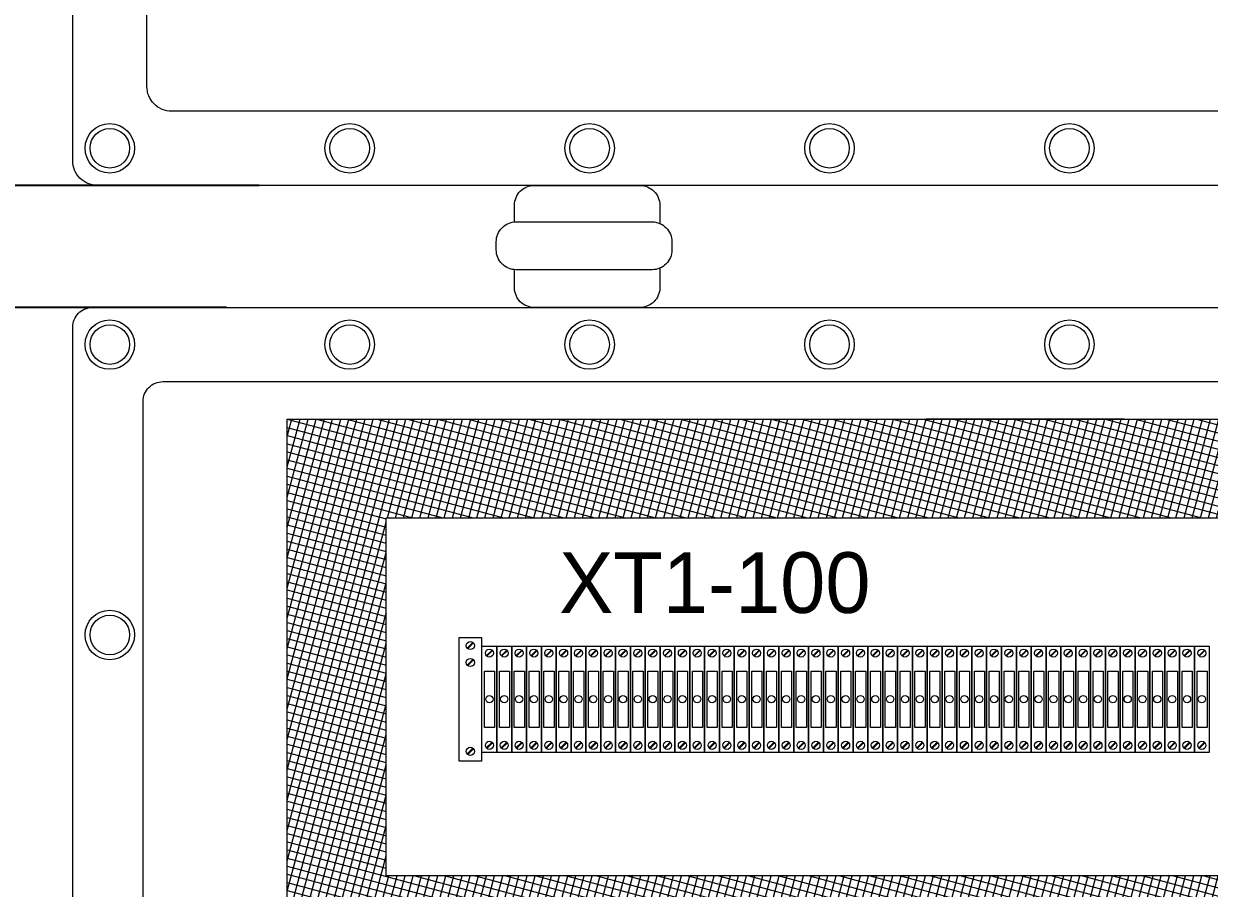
# Model space of a CAD drawing. Header units: millimetres. Extents: x 43457 to 72822, y 60284 to 123188.
# Drawn here: x 44166.6 to 44646, y 61521 to 61870.8 of the extents above; entities that cross this region are included whole.
import ezdxf

# ---------------------------------------------------------------- set-up
doc = ezdxf.new("R2010")
doc.units = ezdxf.units.MM
doc.header["$LTSCALE"] = 10
doc.header["$PDSIZE"] = -5
doc.layers.get('Defpoints').update_dxf_attribs({"lineweight": 18})
doc.layers.add('1轮廓实线层', color=7, linetype='Continuous', lineweight=18)
doc.layers.add('6文字层', color=3, linetype='Continuous', lineweight=18)
doc.styles.add('TH_GBDIM', font='', dxfattribs={"width": 0.8})
doc.styles.add('样式 1', font='', dxfattribs={"width": 0.9})
doc.styles.get('TH_GBDIM').set_extended_font_data('幼圆')
doc.styles.get('样式 1').set_extended_font_data('幼圆')
doc.dimstyles.new('TH_GBDIM', dxfattribs={"dimtxt": 3, "dimasz": 2.5, "dimexe": 2, "dimexo": 0, "dimgap": 1.5, "dimtad": 1, "dimdec": 1, "dimzin": 0, "dimdsep": 46, "dimtxsty": 'TH_GBDIM', "dimcen": 2.5, "dimdle": 5, "dimclrd": 4, "dimclre": 4, "dimclrt": 3, "dimadec": 0, "dimazin": 0, "dimtfac": 0.714286, "dimtdec": 1, "dimtmove": 0, "dimatfit": 3, "dimfxl": 1, "dimtolj": 1, "dimarcsym": 0})

# ---------------------------------------------------------------- blocks, each defined once
blk = doc.blocks.new('*D20')
at = {"layer": '1轮廓实线层', "color": 4, "linetype": 'Continuous', "lineweight": -2}
for p, q in [((44261.86, 62605.37), (44130.59, 62605.37)), ((44132.59, 62602.87), (44132.59, 61807.87)), ((44261.86, 61805.37), (44130.59, 61805.37))]:
    blk.add_line(p, q, dxfattribs=at)
at = {"layer": '1轮廓实线层', "color": 4}
for points in [[(44132.17, 62602.87), (44133.01, 62602.87), (44132.59, 62605.37)], [(44132.17, 61807.87), (44133.01, 61807.87), (44132.59, 61805.37)]]:
    blk.add_solid(points, dxfattribs=at)
at = {"layer": 'Defpoints', "color": 0}
for p in [(44261.86, 62605.37), (44132.59, 61805.37), (44261.86, 61805.37)]:
    blk.add_point(p, dxfattribs=at)
at = {"layer": '1轮廓实线层', "color": 3, "insert": (44106.09, 62205.37), "char_height": 50, "attachment_point": 5, "rotation": 90, "style": 'TH_GBDIM'}
blk.add_mtext('\\A1;800.0', dxfattribs=at)
blk = doc.blocks.new('*D21')
at = {"layer": '1轮廓实线层', "color": 4, "linetype": 'Continuous', "lineweight": -2}
for p, q in [((44248.68, 61755.96), (44132.67, 61755.96)), ((44134.67, 61258.46), (44134.67, 61753.46)), ((44248.68, 61255.96), (44132.67, 61255.96))]:
    blk.add_line(p, q, dxfattribs=at)
at = {"layer": '1轮廓实线层', "color": 4}
for points in [[(44134.25, 61753.46), (44135.08, 61753.46), (44134.67, 61755.96)], [(44134.25, 61258.46), (44135.08, 61258.46), (44134.67, 61255.96)]]:
    blk.add_solid(points, dxfattribs=at)
at = {"layer": 'Defpoints', "color": 0}
for p in [(44134.67, 61755.96), (44248.68, 61755.96), (44248.68, 61255.96)]:
    blk.add_point(p, dxfattribs=at)
at = {"layer": '1轮廓实线层', "color": 3, "insert": (44108.17, 61505.96), "char_height": 50, "attachment_point": 5, "rotation": 90, "style": 'TH_GBDIM'}
blk.add_mtext('\\A1;500.0', dxfattribs=at)

msp = doc.modelspace()

# ---------------------------------------------------------------- hatches: boundary and pattern name
at = {"layer": '1轮廓实线层'}
h = msp.add_hatch(dxfattribs=at)
h.set_pattern_fill('ANSI37', color=4, angle=30, style=0)
h.set_pattern_definition([(75, (51.9008, 105.1475), (-3.0668145, 0.82175047), []), (165, (51.9008, 105.1475), (-0.82175047, -3.0668145), [])])
h.paths.add_polyline_path([(44273.21, 61710.84), (45096.65, 61710.84), (45096.65, 61301.08), (44273.21, 61301.08)])
edge = h.paths.add_edge_path(flags=16)
edge.add_line((44313.21, 61525.96), (44313.21, 61670.84))
edge.add_line((44313.21, 61670.84), (45055.65, 61670.84))
edge.add_line((45055.65, 61670.84), (45055.65, 61525.96))
edge.add_line((45055.65, 61485.96), (45055.65, 61341.08))
edge.add_line((45055.65, 61341.08), (44313.21, 61341.08))
edge.add_line((44313.21, 61341.08), (44313.21, 61485.96))
edge.add_line((45056.65, 61485.96), (44313.21, 61485.96))
edge.add_line((45056.65, 61525.96), (44313.21, 61525.96))

# ---------------------------------------------------------------- linework, layer by layer
for p, q in [((44611.54, 61710.84), (44531.54, 61710.84)), ((45056.65, 61525.96), (44313.21, 61525.96))]:
    msp.add_line(p, q, dxfattribs=at)
at = {"layer": '1轮廓实线层', "lineweight": 13}
for p, q in [((44342.73, 61622.41), (44351.73, 61622.41)), ((44342.73, 61572.41), (44342.73, 61622.41)), ((44351.73, 61622.41), (44351.73, 61572.41)), ((44345.98, 61618.15), (44348.27, 61620.44)), ((44346.18, 61617.94), (44348.48, 61620.24)), ((44351.94, 61575.96), (44351.94, 61618.96)), ((44351.94, 61618.96), (44357.94, 61618.96)), ((44353.69, 61615.06), (44355.99, 61617.36)), ((44353.89, 61614.86), (44356.19, 61617.15)), ((44357.94, 61618.96), (44357.94, 61575.96)), ((44357.94, 61618.96), (44363.94, 61618.96)), ((44357.94, 61575.96), (44357.94, 61618.96)), ((44359.69, 61615.06), (44361.99, 61617.36)), ((44359.89, 61614.86), (44362.19, 61617.15)), ((44363.94, 61618.96), (44363.94, 61575.96)), ((44363.94, 61618.96), (44369.94, 61618.96)), ((44363.94, 61575.96), (44363.94, 61618.96)), ((44365.69, 61615.06), (44367.99, 61617.36)), ((44365.89, 61614.86), (44368.19, 61617.15)), ((44369.94, 61618.96), (44369.94, 61575.96)), ((44369.94, 61618.96), (44375.94, 61618.96)), ((44369.94, 61575.96), (44369.94, 61618.96)), ((44371.69, 61615.06), (44373.99, 61617.36)), ((44371.9, 61614.86), (44374.19, 61617.15)), ((44375.94, 61618.96), (44375.94, 61575.96)), ((44375.94, 61618.96), (44381.94, 61618.96)), ((44375.94, 61575.96), (44375.94, 61618.96)), ((44377.7, 61615.06), (44379.99, 61617.36)), ((44377.9, 61614.86), (44380.19, 61617.15)), ((44381.94, 61618.96), (44381.94, 61575.96)), ((44381.95, 61618.96), (44387.95, 61618.96)), ((44381.95, 61575.96), (44381.95, 61618.96)), ((44383.7, 61615.06), (44385.99, 61617.36)), ((44383.9, 61614.86), (44386.2, 61617.15)), ((44387.95, 61618.96), (44387.95, 61575.96)), ((44387.95, 61618.96), (44393.95, 61618.96)), ((44387.95, 61575.96), (44387.95, 61618.96)), ((44389.7, 61615.06), (44392, 61617.36)), ((44389.9, 61614.86), (44392.2, 61617.15)), ((44393.95, 61618.96), (44393.95, 61575.96)), ((44393.95, 61618.96), (44399.95, 61618.96)), ((44393.95, 61575.96), (44393.95, 61618.96)), ((44395.7, 61615.06), (44398, 61617.36)), ((44395.9, 61614.86), (44398.2, 61617.15)), ((44399.95, 61618.96), (44399.95, 61575.96)), ((44399.95, 61618.96), (44405.95, 61618.96)), ((44399.95, 61575.96), (44399.95, 61618.96)), ((44401.7, 61615.06), (44404, 61617.36)), ((44401.9, 61614.86), (44404.2, 61617.15)), ((44405.95, 61618.96), (44405.95, 61575.96)), ((44405.95, 61618.96), (44411.95, 61618.96)), ((44405.95, 61575.96), (44405.95, 61618.96)), ((44407.7, 61615.06), (44410, 61617.36)), ((44407.9, 61614.86), (44410.2, 61617.15)), ((44411.95, 61618.96), (44411.95, 61575.96)), ((44411.95, 61618.96), (44417.95, 61618.96)), ((44411.95, 61575.96), (44411.95, 61618.96)), ((44413.7, 61615.06), (44416, 61617.36)), ((44413.9, 61614.86), (44416.2, 61617.15)), ((44417.95, 61618.96), (44417.95, 61575.96)), ((44417.95, 61618.96), (44423.95, 61618.96)), ((44417.95, 61575.96), (44417.95, 61618.96)), ((44419.7, 61615.06), (44422, 61617.36)), ((44419.91, 61614.86), (44422.2, 61617.15)), ((44423.95, 61618.96), (44423.95, 61575.96)), ((44423.96, 61618.96), (44429.96, 61618.96)), ((44423.96, 61575.96), (44423.96, 61618.96)), ((44425.71, 61615.06), (44428, 61617.36)), ((44425.91, 61614.86), (44428.21, 61617.15)), ((44429.96, 61618.96), (44429.96, 61575.96)), ((44429.96, 61618.96), (44435.96, 61618.96)), ((44429.96, 61575.96), (44429.96, 61618.96)), ((44431.71, 61615.06), (44434.01, 61617.36)), ((44431.91, 61614.86), (44434.21, 61617.15)), ((44435.96, 61618.96), (44435.96, 61575.96)), ((44435.96, 61618.96), (44441.96, 61618.96)), ((44435.96, 61575.96), (44435.96, 61618.96)), ((44437.71, 61615.06), (44440.01, 61617.36)), ((44437.91, 61614.86), (44440.21, 61617.15)), ((44441.96, 61618.96), (44441.96, 61575.96)), ((44441.96, 61618.96), (44447.96, 61618.96)), ((44441.96, 61575.96), (44441.96, 61618.96)), ((44443.71, 61615.06), (44446.01, 61617.36)), ((44443.91, 61614.86), (44446.21, 61617.15)), ((44447.96, 61618.96), (44447.96, 61575.96)), ((44447.96, 61618.96), (44453.96, 61618.96)), ((44447.96, 61575.96), (44447.96, 61618.96)), ((44449.71, 61615.06), (44452.01, 61617.36)), ((44449.91, 61614.86), (44452.21, 61617.15)), ((44453.96, 61618.96), (44453.96, 61575.96)), ((44453.96, 61618.96), (44459.96, 61618.96)), ((44453.96, 61575.96), (44453.96, 61618.96)), ((44455.71, 61615.06), (44458.01, 61617.36)), ((44455.91, 61614.86), (44458.21, 61617.15)), ((44459.96, 61618.96), (44459.96, 61575.96)), ((44459.96, 61618.96), (44465.96, 61618.96)), ((44459.96, 61575.96), (44459.96, 61618.96)), ((44461.71, 61615.06), (44464.01, 61617.36)), ((44461.92, 61614.86), (44464.21, 61617.15)), ((44465.96, 61618.96), (44465.96, 61575.96)), ((44465.96, 61618.96), (44471.96, 61618.96)), ((44465.96, 61575.96), (44465.96, 61618.96)), ((44467.72, 61615.06), (44470.01, 61617.36)), ((44467.92, 61614.86), (44470.21, 61617.15)), ((44471.96, 61618.96), (44471.96, 61575.96)), ((44471.97, 61618.96), (44477.97, 61618.96)), ((44471.97, 61575.96), (44471.97, 61618.96)), ((44473.72, 61615.06), (44476.01, 61617.36)), ((44473.92, 61614.86), (44476.22, 61617.15)), ((44477.97, 61618.96), (44477.97, 61575.96)), ((44477.97, 61618.96), (44483.97, 61618.96)), ((44477.97, 61575.96), (44477.97, 61618.96)), ((44479.72, 61615.06), (44482.02, 61617.36)), ((44479.92, 61614.86), (44482.22, 61617.15)), ((44483.97, 61618.96), (44483.97, 61575.96)), ((44483.97, 61618.96), (44489.97, 61618.96)), ((44483.97, 61575.96), (44483.97, 61618.96)), ((44485.72, 61615.06), (44488.02, 61617.36)), ((44485.92, 61614.86), (44488.22, 61617.15)), ((44489.97, 61618.96), (44489.97, 61575.96)), ((44489.97, 61618.96), (44495.97, 61618.96)), ((44489.97, 61575.96), (44489.97, 61618.96)), ((44491.72, 61615.06), (44494.02, 61617.36)), ((44491.92, 61614.86), (44494.22, 61617.15)), ((44495.97, 61618.96), (44495.97, 61575.96)), ((44495.97, 61618.96), (44501.97, 61618.96)), ((44495.97, 61575.96), (44495.97, 61618.96)), ((44497.72, 61615.06), (44500.02, 61617.36)), ((44497.92, 61614.86), (44500.22, 61617.15)), ((44501.97, 61618.96), (44501.97, 61575.96)), ((44501.97, 61618.96), (44507.97, 61618.96)), ((44501.97, 61575.96), (44501.97, 61618.96)), ((44503.72, 61615.06), (44506.02, 61617.36)), ((44503.92, 61614.86), (44506.22, 61617.15)), ((44507.97, 61618.96), (44507.97, 61575.96)), ((44507.97, 61618.96), (44513.97, 61618.96)), ((44507.97, 61575.96), (44507.97, 61618.96)), ((44509.72, 61615.06), (44512.02, 61617.36)), ((44509.93, 61614.86), (44512.22, 61617.15)), ((44513.97, 61618.96), (44513.97, 61575.96)), ((44513.98, 61618.96), (44519.98, 61618.96)), ((44513.98, 61575.96), (44513.98, 61618.96)), ((44515.73, 61615.06), (44518.02, 61617.36)), ((44515.93, 61614.86), (44518.23, 61617.15)), ((44519.98, 61618.96), (44519.98, 61575.96)), ((44519.98, 61618.96), (44525.98, 61618.96)), ((44519.98, 61575.96), (44519.98, 61618.96)), ((44521.73, 61615.06), (44524.03, 61617.36)), ((44521.93, 61614.86), (44524.23, 61617.15)), ((44525.98, 61618.96), (44525.98, 61575.96)), ((44525.98, 61618.96), (44531.98, 61618.96)), ((44525.98, 61575.96), (44525.98, 61618.96)), ((44527.73, 61615.06), (44530.03, 61617.36)), ((44527.93, 61614.86), (44530.23, 61617.15)), ((44531.98, 61618.96), (44531.98, 61575.96)), ((44531.98, 61618.96), (44537.98, 61618.96)), ((44531.98, 61575.96), (44531.98, 61618.96)), ((44533.73, 61615.06), (44536.03, 61617.36)), ((44533.93, 61614.86), (44536.23, 61617.15)), ((44537.98, 61618.96), (44537.98, 61575.96)), ((44537.98, 61618.96), (44543.98, 61618.96)), ((44537.98, 61575.96), (44537.98, 61618.96)), ((44539.73, 61615.06), (44542.03, 61617.36)), ((44539.93, 61614.86), (44542.23, 61617.15)), ((44543.98, 61618.96), (44543.98, 61575.96)), ((44543.98, 61618.96), (44549.98, 61618.96)), ((44543.98, 61575.96), (44543.98, 61618.96)), ((44545.73, 61615.06), (44548.03, 61617.36)), ((44545.93, 61614.86), (44548.23, 61617.15)), ((44549.98, 61618.96), (44549.98, 61575.96)), ((44549.98, 61618.96), (44555.98, 61618.96)), ((44549.98, 61575.96), (44549.98, 61618.96)), ((44551.73, 61615.06), (44554.03, 61617.36)), ((44551.94, 61614.86), (44554.23, 61617.15)), ((44555.98, 61618.96), (44555.98, 61575.96)), ((44555.98, 61618.96), (44561.98, 61618.96)), ((44555.98, 61575.96), (44555.98, 61618.96)), ((44557.74, 61615.06), (44560.03, 61617.36)), ((44557.94, 61614.86), (44560.23, 61617.15)), ((44561.98, 61618.96), (44561.98, 61575.96)), ((44561.99, 61618.96), (44567.99, 61618.96)), ((44561.99, 61575.96), (44561.99, 61618.96)), ((44563.74, 61615.06), (44566.03, 61617.36)), ((44563.94, 61614.86), (44566.24, 61617.15)), ((44567.99, 61618.96), (44567.99, 61575.96)), ((44567.99, 61618.96), (44573.99, 61618.96)), ((44567.99, 61575.96), (44567.99, 61618.96)), ((44569.74, 61615.06), (44572.04, 61617.36)), ((44569.94, 61614.86), (44572.24, 61617.15)), ((44573.99, 61618.96), (44573.99, 61575.96)), ((44573.99, 61618.96), (44579.99, 61618.96)), ((44573.99, 61575.96), (44573.99, 61618.96)), ((44575.74, 61615.06), (44578.04, 61617.36)), ((44575.94, 61614.86), (44578.24, 61617.15)), ((44579.99, 61618.96), (44579.99, 61575.96)), ((44579.99, 61618.96), (44585.99, 61618.96)), ((44579.99, 61575.96), (44579.99, 61618.96)), ((44581.74, 61615.06), (44584.04, 61617.36)), ((44581.94, 61614.86), (44584.24, 61617.15)), ((44585.99, 61618.96), (44585.99, 61575.96)), ((44585.99, 61618.96), (44591.99, 61618.96)), ((44585.99, 61575.96), (44585.99, 61618.96)), ((44587.74, 61615.06), (44590.04, 61617.36)), ((44587.94, 61614.86), (44590.24, 61617.15)), ((44591.99, 61618.96), (44591.99, 61575.96)), ((44591.99, 61618.96), (44597.99, 61618.96)), ((44591.99, 61575.96), (44591.99, 61618.96)), ((44593.74, 61615.06), (44596.04, 61617.36)), ((44593.94, 61614.86), (44596.24, 61617.15)), ((44597.99, 61618.96), (44597.99, 61575.96)), ((44597.99, 61618.96), (44603.99, 61618.96)), ((44597.99, 61575.96), (44597.99, 61618.96)), ((44599.74, 61615.06), (44602.04, 61617.36)), ((44599.95, 61614.86), (44602.24, 61617.15)), ((44603.99, 61618.96), (44603.99, 61575.96)), ((44604, 61618.96), (44610, 61618.96)), ((44604, 61575.96), (44604, 61618.96)), ((44605.75, 61615.06), (44608.04, 61617.36)), ((44605.95, 61614.86), (44608.25, 61617.15)), ((44610, 61618.96), (44610, 61575.96)), ((44610, 61618.96), (44616, 61618.96)), ((44610, 61575.96), (44610, 61618.96)), ((44611.75, 61615.06), (44614.05, 61617.36)), ((44611.95, 61614.86), (44614.25, 61617.15)), ((44616, 61618.96), (44616, 61575.96)), ((44616, 61618.96), (44622, 61618.96)), ((44616, 61575.96), (44616, 61618.96)), ((44617.75, 61615.06), (44620.05, 61617.36)), ((44617.95, 61614.86), (44620.25, 61617.15)), ((44622, 61618.96), (44622, 61575.96)), ((44622, 61618.96), (44628, 61618.96)), ((44622, 61575.96), (44622, 61618.96)), ((44623.75, 61615.06), (44626.05, 61617.36)), ((44623.95, 61614.86), (44626.25, 61617.15)), ((44628, 61618.96), (44628, 61575.96)), ((44628, 61618.96), (44634, 61618.96)), ((44628, 61575.96), (44628, 61618.96)), ((44629.75, 61615.06), (44632.05, 61617.36)), ((44629.95, 61614.86), (44632.25, 61617.15)), ((44634, 61618.96), (44634, 61575.96)), ((44634, 61618.96), (44640, 61618.96)), ((44634, 61575.96), (44634, 61618.96)), ((44635.75, 61615.06), (44638.05, 61617.36)), ((44635.95, 61614.86), (44638.25, 61617.15)), ((44640, 61618.96), (44640, 61575.96)), ((44640, 61618.96), (44646, 61618.96)), ((44640, 61575.96), (44640, 61618.96)), ((44641.75, 61615.06), (44644.05, 61617.36)), ((44641.96, 61614.86), (44644.25, 61617.15)), ((44646, 61618.96), (44646, 61575.96)), ((44345.98, 61611.27), (44348.27, 61613.57)), ((44346.18, 61611.07), (44348.48, 61613.37)), ((44353.69, 61577.76), (44355.99, 61580.06)), ((44353.89, 61577.56), (44356.19, 61579.86)), ((44359.69, 61577.76), (44361.99, 61580.06)), ((44359.89, 61577.56), (44362.19, 61579.86)), ((44365.69, 61577.76), (44367.99, 61580.06)), ((44365.89, 61577.56), (44368.19, 61579.86)), ((44371.69, 61577.76), (44373.99, 61580.06)), ((44371.9, 61577.56), (44374.19, 61579.86)), ((44377.7, 61577.76), (44379.99, 61580.06)), ((44377.9, 61577.56), (44380.19, 61579.86)), ((44383.7, 61577.76), (44385.99, 61580.06)), ((44383.9, 61577.56), (44386.2, 61579.86)), ((44389.7, 61577.76), (44392, 61580.06)), ((44389.9, 61577.56), (44392.2, 61579.86)), ((44395.7, 61577.76), (44398, 61580.06)), ((44395.9, 61577.56), (44398.2, 61579.86)), ((44401.7, 61577.76), (44404, 61580.06)), ((44401.9, 61577.56), (44404.2, 61579.86)), ((44407.7, 61577.76), (44410, 61580.06)), ((44407.9, 61577.56), (44410.2, 61579.86)), ((44413.7, 61577.76), (44416, 61580.06)), ((44413.9, 61577.56), (44416.2, 61579.86)), ((44419.7, 61577.76), (44422, 61580.06)), ((44419.91, 61577.56), (44422.2, 61579.86)), ((44425.71, 61577.76), (44428, 61580.06)), ((44425.91, 61577.56), (44428.21, 61579.86)), ((44431.71, 61577.76), (44434.01, 61580.06)), ((44431.91, 61577.56), (44434.21, 61579.86)), ((44437.71, 61577.76), (44440.01, 61580.06)), ((44437.91, 61577.56), (44440.21, 61579.86)), ((44443.71, 61577.76), (44446.01, 61580.06)), ((44443.91, 61577.56), (44446.21, 61579.86)), ((44449.71, 61577.76), (44452.01, 61580.06)), ((44449.91, 61577.56), (44452.21, 61579.86)), ((44455.71, 61577.76), (44458.01, 61580.06)), ((44455.91, 61577.56), (44458.21, 61579.86)), ((44461.71, 61577.76), (44464.01, 61580.06)), ((44461.92, 61577.56), (44464.21, 61579.86)), ((44467.72, 61577.76), (44470.01, 61580.06)), ((44467.92, 61577.56), (44470.21, 61579.86)), ((44473.72, 61577.76), (44476.01, 61580.06)), ((44473.92, 61577.56), (44476.22, 61579.86)), ((44479.72, 61577.76), (44482.02, 61580.06)), ((44479.92, 61577.56), (44482.22, 61579.86)), ((44485.72, 61577.76), (44488.02, 61580.06)), ((44485.92, 61577.56), (44488.22, 61579.86)), ((44491.72, 61577.76), (44494.02, 61580.06)), ((44491.92, 61577.56), (44494.22, 61579.86)), ((44497.72, 61577.76), (44500.02, 61580.06)), ((44497.92, 61577.56), (44500.22, 61579.86)), ((44503.72, 61577.76), (44506.02, 61580.06)), ((44503.92, 61577.56), (44506.22, 61579.86)), ((44509.72, 61577.76), (44512.02, 61580.06)), ((44509.93, 61577.56), (44512.22, 61579.86)), ((44515.73, 61577.76), (44518.02, 61580.06)), ((44515.93, 61577.56), (44518.23, 61579.86)), ((44521.73, 61577.76), (44524.03, 61580.06)), ((44521.93, 61577.56), (44524.23, 61579.86)), ((44527.73, 61577.76), (44530.03, 61580.06)), ((44527.93, 61577.56), (44530.23, 61579.86)), ((44533.73, 61577.76), (44536.03, 61580.06)), ((44533.93, 61577.56), (44536.23, 61579.86)), ((44539.73, 61577.76), (44542.03, 61580.06)), ((44539.93, 61577.56), (44542.23, 61579.86)), ((44545.73, 61577.76), (44548.03, 61580.06)), ((44545.93, 61577.56), (44548.23, 61579.86)), ((44551.73, 61577.76), (44554.03, 61580.06)), ((44551.94, 61577.56), (44554.23, 61579.86)), ((44557.74, 61577.76), (44560.03, 61580.06)), ((44557.94, 61577.56), (44560.23, 61579.86)), ((44563.74, 61577.76), (44566.03, 61580.06)), ((44563.94, 61577.56), (44566.24, 61579.86)), ((44569.74, 61577.76), (44572.04, 61580.06)), ((44569.94, 61577.56), (44572.24, 61579.86)), ((44575.74, 61577.76), (44578.04, 61580.06)), ((44575.94, 61577.56), (44578.24, 61579.86)), ((44581.74, 61577.76), (44584.04, 61580.06)), ((44581.94, 61577.56), (44584.24, 61579.86)), ((44587.74, 61577.76), (44590.04, 61580.06)), ((44587.94, 61577.56), (44590.24, 61579.86)), ((44593.74, 61577.76), (44596.04, 61580.06)), ((44593.94, 61577.56), (44596.24, 61579.86)), ((44599.74, 61577.76), (44602.04, 61580.06)), ((44599.95, 61577.56), (44602.24, 61579.86)), ((44605.75, 61577.76), (44608.04, 61580.06)), ((44605.95, 61577.56), (44608.25, 61579.86)), ((44611.75, 61577.76), (44614.05, 61580.06)), ((44611.95, 61577.56), (44614.25, 61579.86)), ((44617.75, 61577.76), (44620.05, 61580.06)), ((44617.95, 61577.56), (44620.25, 61579.86)), ((44623.75, 61577.76), (44626.05, 61580.06)), ((44623.95, 61577.56), (44626.25, 61579.86)), ((44629.75, 61577.76), (44632.05, 61580.06)), ((44629.95, 61577.56), (44632.25, 61579.86)), ((44635.75, 61577.76), (44638.05, 61580.06)), ((44635.95, 61577.56), (44638.25, 61579.86)), ((44641.75, 61577.76), (44644.05, 61580.06)), ((44641.96, 61577.56), (44644.25, 61579.86)), ((44345.98, 61575.33), (44348.27, 61577.62)), ((44346.18, 61575.12), (44348.48, 61577.42)), ((44357.94, 61575.96), (44351.94, 61575.96)), ((44363.94, 61575.96), (44357.94, 61575.96)), ((44369.94, 61575.96), (44363.94, 61575.96)), ((44375.94, 61575.96), (44369.94, 61575.96)), ((44381.94, 61575.96), (44375.94, 61575.96)), ((44387.95, 61575.96), (44381.95, 61575.96)), ((44393.95, 61575.96), (44387.95, 61575.96)), ((44399.95, 61575.96), (44393.95, 61575.96)), ((44405.95, 61575.96), (44399.95, 61575.96)), ((44411.95, 61575.96), (44405.95, 61575.96)), ((44417.95, 61575.96), (44411.95, 61575.96)), ((44423.95, 61575.96), (44417.95, 61575.96)), ((44429.96, 61575.96), (44423.96, 61575.96)), ((44435.96, 61575.96), (44429.96, 61575.96)), ((44441.96, 61575.96), (44435.96, 61575.96)), ((44447.96, 61575.96), (44441.96, 61575.96)), ((44453.96, 61575.96), (44447.96, 61575.96)), ((44459.96, 61575.96), (44453.96, 61575.96)), ((44465.96, 61575.96), (44459.96, 61575.96)), ((44471.96, 61575.96), (44465.96, 61575.96)), ((44477.97, 61575.96), (44471.97, 61575.96)), ((44483.97, 61575.96), (44477.97, 61575.96)), ((44489.97, 61575.96), (44483.97, 61575.96)), ((44495.97, 61575.96), (44489.97, 61575.96)), ((44501.97, 61575.96), (44495.97, 61575.96)), ((44507.97, 61575.96), (44501.97, 61575.96)), ((44513.97, 61575.96), (44507.97, 61575.96)), ((44519.98, 61575.96), (44513.98, 61575.96)), ((44525.98, 61575.96), (44519.98, 61575.96)), ((44531.98, 61575.96), (44525.98, 61575.96)), ((44537.98, 61575.96), (44531.98, 61575.96)), ((44543.98, 61575.96), (44537.98, 61575.96)), ((44549.98, 61575.96), (44543.98, 61575.96)), ((44555.98, 61575.96), (44549.98, 61575.96)), ((44561.98, 61575.96), (44555.98, 61575.96)), ((44567.99, 61575.96), (44561.99, 61575.96)), ((44573.99, 61575.96), (44567.99, 61575.96)), ((44579.99, 61575.96), (44573.99, 61575.96)), ((44585.99, 61575.96), (44579.99, 61575.96)), ((44591.99, 61575.96), (44585.99, 61575.96)), ((44597.99, 61575.96), (44591.99, 61575.96)), ((44603.99, 61575.96), (44597.99, 61575.96)), ((44610, 61575.96), (44604, 61575.96)), ((44616, 61575.96), (44610, 61575.96)), ((44622, 61575.96), (44616, 61575.96)), ((44628, 61575.96), (44622, 61575.96)), ((44634, 61575.96), (44628, 61575.96)), ((44640, 61575.96), (44634, 61575.96)), ((44646, 61575.96), (44640, 61575.96)), ((44351.73, 61572.41), (44342.73, 61572.41))]:
    msp.add_line(p, q, dxfattribs=at)
at = {"layer": '1轮廓实线层'}
for points in [[(44186.45, 62595.37, -0.414214), (44196.45, 62605.37), (45176.45, 62605.37, -0.414214), (45186.45, 62595.37), (45186.45, 61815.37, -0.414214), (45176.45, 61805.37), (44196.45, 61805.37, -0.414214), (44186.45, 61815.37)], [(44216.45, 62565.37, -0.414214), (44226.45, 62575.37), (45146.45, 62575.37, -0.414214), (45156.45, 62565.37), (45156.45, 61845.37, -0.414214), (45146.45, 61835.37), (44226.45, 61835.37, -0.414214), (44216.45, 61845.37)], [(44357.7, 61782.59, -0.414214), (44365.7, 61790.59), (44420.71, 61790.59, -0.414214), (44428.71, 61782.59), (44428.71, 61779.24, -0.414214), (44420.71, 61771.24), (44365.7, 61771.24, -0.414214), (44357.7, 61779.24)], [(44186.45, 61747.96, -0.414214), (44194.45, 61755.96), (45178.45, 61755.96, -0.414214), (45186.45, 61747.96), (45186.45, 61263.96, -0.414214), (45178.45, 61255.96), (44194.45, 61255.96, -0.414214), (44186.45, 61263.96)], [(44214.93, 61717.96, -0.414214), (44222.93, 61725.96), (45146.93, 61725.96, -0.414214), (45154.93, 61717.96), (45154.93, 61293.96, -0.414214), (45146.93, 61285.96), (44222.93, 61285.96, -0.414214), (44214.93, 61293.96)]]:
    msp.add_lwpolyline(points, format="xyb", close=True, dxfattribs=at)
for points in [[(44365.09, 61790.57), (44365.09, 61797.37, -0.414214), (44373.09, 61805.37), (44415.82, 61805.37, -0.414214), (44423.82, 61797.37), (44423.82, 61789.96)], [(44423.82, 61771.87), (44423.82, 61763.96, -0.414214), (44415.82, 61755.96), (44373.09, 61755.96, -0.414214), (44365.09, 61763.96), (44365.09, 61771.26)]]:
    msp.add_lwpolyline(points, format="xyb", dxfattribs=at)
msp.add_lwpolyline([(44273.21, 61710.84), (45096.65, 61710.84), (45096.65, 61301.08), (44273.21, 61301.08)], close=True, dxfattribs=at)
msp.add_lwpolyline([(44313.21, 61525.96), (44313.21, 61670.84), (45055.65, 61670.84), (45055.65, 61525.96)], dxfattribs=at)
at = {"layer": '1轮廓实线层', "lineweight": 13}
for points in [[(44352.97, 61608.79), (44357.05, 61608.79), (44357.05, 61586.03), (44352.97, 61586.03)], [(44358.98, 61608.79), (44363.06, 61608.79), (44363.06, 61586.03), (44358.98, 61586.03)], [(44364.98, 61608.79), (44369.06, 61608.79), (44369.06, 61586.03), (44364.98, 61586.03)], [(44370.98, 61608.79), (44375.06, 61608.79), (44375.06, 61586.03), (44370.98, 61586.03)], [(44376.98, 61608.79), (44381.06, 61608.79), (44381.06, 61586.03), (44376.98, 61586.03)], [(44382.98, 61608.79), (44387.06, 61608.79), (44387.06, 61586.03), (44382.98, 61586.03)], [(44388.98, 61608.79), (44393.06, 61608.79), (44393.06, 61586.03), (44388.98, 61586.03)], [(44394.98, 61608.79), (44399.06, 61608.79), (44399.06, 61586.03), (44394.98, 61586.03)], [(44400.98, 61608.79), (44405.07, 61608.79), (44405.07, 61586.03), (44400.98, 61586.03)], [(44406.99, 61608.79), (44411.07, 61608.79), (44411.07, 61586.03), (44406.99, 61586.03)], [(44412.99, 61608.79), (44417.07, 61608.79), (44417.07, 61586.03), (44412.99, 61586.03)], [(44418.99, 61608.79), (44423.07, 61608.79), (44423.07, 61586.03), (44418.99, 61586.03)], [(44424.99, 61608.79), (44429.07, 61608.79), (44429.07, 61586.03), (44424.99, 61586.03)], [(44430.99, 61608.79), (44435.07, 61608.79), (44435.07, 61586.03), (44430.99, 61586.03)], [(44436.99, 61608.79), (44441.07, 61608.79), (44441.07, 61586.03), (44436.99, 61586.03)], [(44442.99, 61608.79), (44447.07, 61608.79), (44447.07, 61586.03), (44442.99, 61586.03)], [(44449, 61608.79), (44453.08, 61608.79), (44453.08, 61586.03), (44449, 61586.03)], [(44455, 61608.79), (44459.08, 61608.79), (44459.08, 61586.03), (44455, 61586.03)], [(44461, 61608.79), (44465.08, 61608.79), (44465.08, 61586.03), (44461, 61586.03)], [(44467, 61608.79), (44471.08, 61608.79), (44471.08, 61586.03), (44467, 61586.03)], [(44473, 61608.79), (44477.08, 61608.79), (44477.08, 61586.03), (44473, 61586.03)], [(44479, 61608.79), (44483.08, 61608.79), (44483.08, 61586.03), (44479, 61586.03)], [(44485, 61608.79), (44489.08, 61608.79), (44489.08, 61586.03), (44485, 61586.03)], [(44491, 61608.79), (44495.09, 61608.79), (44495.09, 61586.03), (44491, 61586.03)], [(44497.01, 61608.79), (44501.09, 61608.79), (44501.09, 61586.03), (44497.01, 61586.03)], [(44503.01, 61608.79), (44507.09, 61608.79), (44507.09, 61586.03), (44503.01, 61586.03)], [(44509.01, 61608.79), (44513.09, 61608.79), (44513.09, 61586.03), (44509.01, 61586.03)], [(44515.01, 61608.79), (44519.09, 61608.79), (44519.09, 61586.03), (44515.01, 61586.03)], [(44521.01, 61608.79), (44525.09, 61608.79), (44525.09, 61586.03), (44521.01, 61586.03)], [(44527.01, 61608.79), (44531.09, 61608.79), (44531.09, 61586.03), (44527.01, 61586.03)], [(44533.01, 61608.79), (44537.09, 61608.79), (44537.09, 61586.03), (44533.01, 61586.03)], [(44539.02, 61608.79), (44543.1, 61608.79), (44543.1, 61586.03), (44539.02, 61586.03)], [(44545.02, 61608.79), (44549.1, 61608.79), (44549.1, 61586.03), (44545.02, 61586.03)], [(44551.02, 61608.79), (44555.1, 61608.79), (44555.1, 61586.03), (44551.02, 61586.03)], [(44557.02, 61608.79), (44561.1, 61608.79), (44561.1, 61586.03), (44557.02, 61586.03)], [(44563.02, 61608.79), (44567.1, 61608.79), (44567.1, 61586.03), (44563.02, 61586.03)], [(44569.02, 61608.79), (44573.1, 61608.79), (44573.1, 61586.03), (44569.02, 61586.03)], [(44575.02, 61608.79), (44579.1, 61608.79), (44579.1, 61586.03), (44575.02, 61586.03)], [(44581.02, 61608.79), (44585.11, 61608.79), (44585.11, 61586.03), (44581.02, 61586.03)], [(44587.03, 61608.79), (44591.11, 61608.79), (44591.11, 61586.03), (44587.03, 61586.03)], [(44593.03, 61608.79), (44597.11, 61608.79), (44597.11, 61586.03), (44593.03, 61586.03)], [(44599.03, 61608.79), (44603.11, 61608.79), (44603.11, 61586.03), (44599.03, 61586.03)], [(44605.03, 61608.79), (44609.11, 61608.79), (44609.11, 61586.03), (44605.03, 61586.03)], [(44611.03, 61608.79), (44615.11, 61608.79), (44615.11, 61586.03), (44611.03, 61586.03)], [(44617.03, 61608.79), (44621.11, 61608.79), (44621.11, 61586.03), (44617.03, 61586.03)], [(44623.03, 61608.79), (44627.11, 61608.79), (44627.11, 61586.03), (44623.03, 61586.03)], [(44629.04, 61608.79), (44633.12, 61608.79), (44633.12, 61586.03), (44629.04, 61586.03)], [(44635.04, 61608.79), (44639.12, 61608.79), (44639.12, 61586.03), (44635.04, 61586.03)], [(44641.04, 61608.79), (44645.12, 61608.79), (44645.12, 61586.03), (44641.04, 61586.03)]]:
    msp.add_lwpolyline(points, close=True, dxfattribs=at)
at = {"layer": '1轮廓实线层'}
for centre, radius in [((44201.45, 61820.37), 10), ((44201.45, 61820.37), 8), ((44298.45, 61820.37), 10), ((44298.45, 61820.37), 8), ((44395.45, 61820.37), 10), ((44395.45, 61820.37), 8), ((44492.45, 61820.37), 10), ((44492.45, 61820.37), 8), ((44589.45, 61820.37), 10), ((44589.45, 61820.37), 8), ((44201.45, 61740.96), 10), ((44298.45, 61740.96), 10), ((44395.45, 61740.96), 10), ((44492.45, 61740.96), 10), ((44589.45, 61740.96), 10), ((44201.45, 61740.96), 8), ((44298.45, 61740.96), 8), ((44395.45, 61740.96), 8), ((44492.45, 61740.96), 8), ((44589.45, 61740.96), 8), ((44201.45, 61623.46), 10), ((44201.45, 61623.46), 8)]:
    msp.add_circle(centre, radius, dxfattribs=at)
at = {"layer": '1轮廓实线层', "lineweight": 13}
for centre, radius in [((44347.23, 61619.19), 1.63), ((44354.94, 61616.11), 1.63), ((44360.94, 61616.11), 1.63), ((44366.94, 61616.11), 1.63), ((44372.94, 61616.11), 1.63), ((44378.94, 61616.11), 1.63), ((44384.95, 61616.11), 1.63), ((44390.95, 61616.11), 1.63), ((44396.95, 61616.11), 1.63), ((44402.95, 61616.11), 1.63), ((44408.95, 61616.11), 1.63), ((44414.95, 61616.11), 1.63), ((44420.95, 61616.11), 1.63), ((44426.96, 61616.11), 1.63), ((44432.96, 61616.11), 1.63), ((44438.96, 61616.11), 1.63), ((44444.96, 61616.11), 1.63), ((44450.96, 61616.11), 1.63), ((44456.96, 61616.11), 1.63), ((44462.96, 61616.11), 1.63), ((44468.96, 61616.11), 1.63), ((44474.97, 61616.11), 1.63), ((44480.97, 61616.11), 1.63), ((44486.97, 61616.11), 1.63), ((44492.97, 61616.11), 1.63), ((44498.97, 61616.11), 1.63), ((44504.97, 61616.11), 1.63), ((44510.97, 61616.11), 1.63), ((44516.98, 61616.11), 1.63), ((44522.98, 61616.11), 1.63), ((44528.98, 61616.11), 1.63), ((44534.98, 61616.11), 1.63), ((44540.98, 61616.11), 1.63), ((44546.98, 61616.11), 1.63), ((44552.98, 61616.11), 1.63), ((44558.98, 61616.11), 1.63), ((44564.99, 61616.11), 1.63), ((44570.99, 61616.11), 1.63), ((44576.99, 61616.11), 1.63), ((44582.99, 61616.11), 1.63), ((44588.99, 61616.11), 1.63), ((44594.99, 61616.11), 1.63), ((44600.99, 61616.11), 1.63), ((44607, 61616.11), 1.63), ((44613, 61616.11), 1.63), ((44619, 61616.11), 1.63), ((44625, 61616.11), 1.63), ((44631, 61616.11), 1.63), ((44637, 61616.11), 1.63), ((44643, 61616.11), 1.63), ((44347.23, 61612.32), 1.63), ((44354.94, 61597.46), 1.47), ((44360.94, 61597.46), 1.47), ((44366.94, 61597.46), 1.47), ((44372.94, 61597.46), 1.47), ((44378.94, 61597.46), 1.47), ((44384.95, 61597.46), 1.47), ((44390.95, 61597.46), 1.47), ((44396.95, 61597.46), 1.47), ((44402.95, 61597.46), 1.47), ((44408.95, 61597.46), 1.47), ((44414.95, 61597.46), 1.47), ((44420.95, 61597.46), 1.47), ((44426.96, 61597.46), 1.47), ((44432.96, 61597.46), 1.47), ((44438.96, 61597.46), 1.47), ((44444.96, 61597.46), 1.47), ((44450.96, 61597.46), 1.47), ((44456.96, 61597.46), 1.47), ((44462.96, 61597.46), 1.47), ((44468.96, 61597.46), 1.47), ((44474.97, 61597.46), 1.47), ((44480.97, 61597.46), 1.47), ((44486.97, 61597.46), 1.47), ((44492.97, 61597.46), 1.47), ((44498.97, 61597.46), 1.47), ((44504.97, 61597.46), 1.47), ((44510.97, 61597.46), 1.47), ((44516.98, 61597.46), 1.47), ((44522.98, 61597.46), 1.47), ((44528.98, 61597.46), 1.47), ((44534.98, 61597.46), 1.47), ((44540.98, 61597.46), 1.47), ((44546.98, 61597.46), 1.47), ((44552.98, 61597.46), 1.47), ((44558.98, 61597.46), 1.47), ((44564.99, 61597.46), 1.47), ((44570.99, 61597.46), 1.47), ((44576.99, 61597.46), 1.47), ((44582.99, 61597.46), 1.47), ((44588.99, 61597.46), 1.47), ((44594.99, 61597.46), 1.47), ((44600.99, 61597.46), 1.47), ((44607, 61597.46), 1.47), ((44613, 61597.46), 1.47), ((44619, 61597.46), 1.47), ((44625, 61597.46), 1.47), ((44631, 61597.46), 1.47), ((44637, 61597.46), 1.47), ((44643, 61597.46), 1.47), ((44354.94, 61578.81), 1.63), ((44360.94, 61578.81), 1.63), ((44366.94, 61578.81), 1.63), ((44372.94, 61578.81), 1.63), ((44378.94, 61578.81), 1.63), ((44384.95, 61578.81), 1.63), ((44390.95, 61578.81), 1.63), ((44396.95, 61578.81), 1.63), ((44402.95, 61578.81), 1.63), ((44408.95, 61578.81), 1.63), ((44414.95, 61578.81), 1.63), ((44420.95, 61578.81), 1.63), ((44426.96, 61578.81), 1.63), ((44432.96, 61578.81), 1.63), ((44438.96, 61578.81), 1.63), ((44444.96, 61578.81), 1.63), ((44450.96, 61578.81), 1.63), ((44456.96, 61578.81), 1.63), ((44462.96, 61578.81), 1.63), ((44468.96, 61578.81), 1.63), ((44474.97, 61578.81), 1.63), ((44480.97, 61578.81), 1.63), ((44486.97, 61578.81), 1.63), ((44492.97, 61578.81), 1.63), ((44498.97, 61578.81), 1.63), ((44504.97, 61578.81), 1.63), ((44510.97, 61578.81), 1.63), ((44516.98, 61578.81), 1.63), ((44522.98, 61578.81), 1.63), ((44528.98, 61578.81), 1.63), ((44534.98, 61578.81), 1.63), ((44540.98, 61578.81), 1.63), ((44546.98, 61578.81), 1.63), ((44552.98, 61578.81), 1.63), ((44558.98, 61578.81), 1.63), ((44564.99, 61578.81), 1.63), ((44570.99, 61578.81), 1.63), ((44576.99, 61578.81), 1.63), ((44582.99, 61578.81), 1.63), ((44588.99, 61578.81), 1.63), ((44594.99, 61578.81), 1.63), ((44600.99, 61578.81), 1.63), ((44607, 61578.81), 1.63), ((44613, 61578.81), 1.63), ((44619, 61578.81), 1.63), ((44625, 61578.81), 1.63), ((44631, 61578.81), 1.63), ((44637, 61578.81), 1.63), ((44643, 61578.81), 1.63), ((44347.23, 61576.37), 1.63)]:
    msp.add_circle(centre, radius, dxfattribs=at)

# ---------------------------------------------------------------- texts
at = {"layer": '6文字层', "style": '样式 1'}
msp.add_text('XT1-100', height=24.542, dxfattribs=at).set_placement((44383.15, 61632.37))

# ---------------------------------------------------------------- dimensions: what is measured, and where the dimension line sits
at = {"layer": '1轮廓实线层', "color": 4}
for base, p1, p2, picture, middle in [((44132.59, 61805.37), (44261.86, 62605.37), (44261.86, 61805.37), '*D20', (44106.09, 62205.37)), ((44134.67, 61755.96), (44248.68, 61255.96), (44248.68, 61755.96), '*D21', (44108.17, 61505.96))]:
    dim = msp.add_linear_dim(base=base, p1=p1, p2=p2, angle=90, dimstyle='TH_GBDIM', override={"dimtxt": 50, "dimarcsym": 1}, dxfattribs=at)
    dim.commit()
    dim.dimension.update_dxf_attribs({"geometry": picture, "text_midpoint": middle})

doc.saveas('drawing.dxf')
